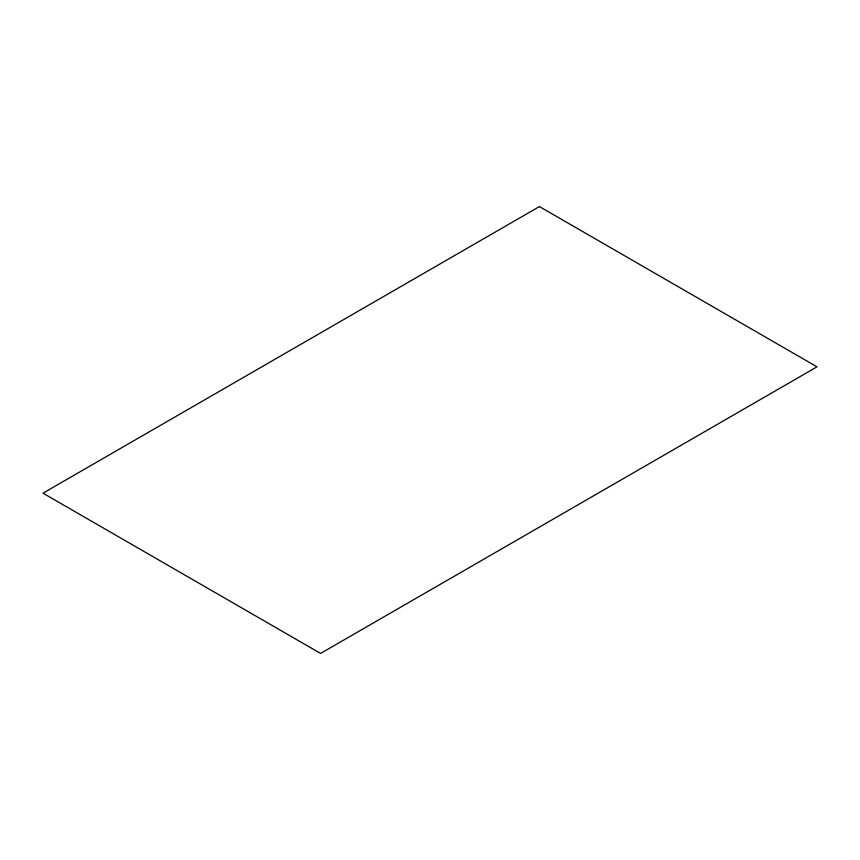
<?xml version="1.0" encoding="UTF-8"?>
<svg xmlns="http://www.w3.org/2000/svg" width="860" height="860" viewBox="0 0 860 860"><rect width="100%" height="100%" fill="white"/><g stroke="black" fill="none" stroke-linecap="round" stroke-linejoin="round"><path stroke-width="1.29" d="M539.413 206.572L43 493.167L320.587 653.428L817 366.833L539.413 206.572"/></g></svg>
